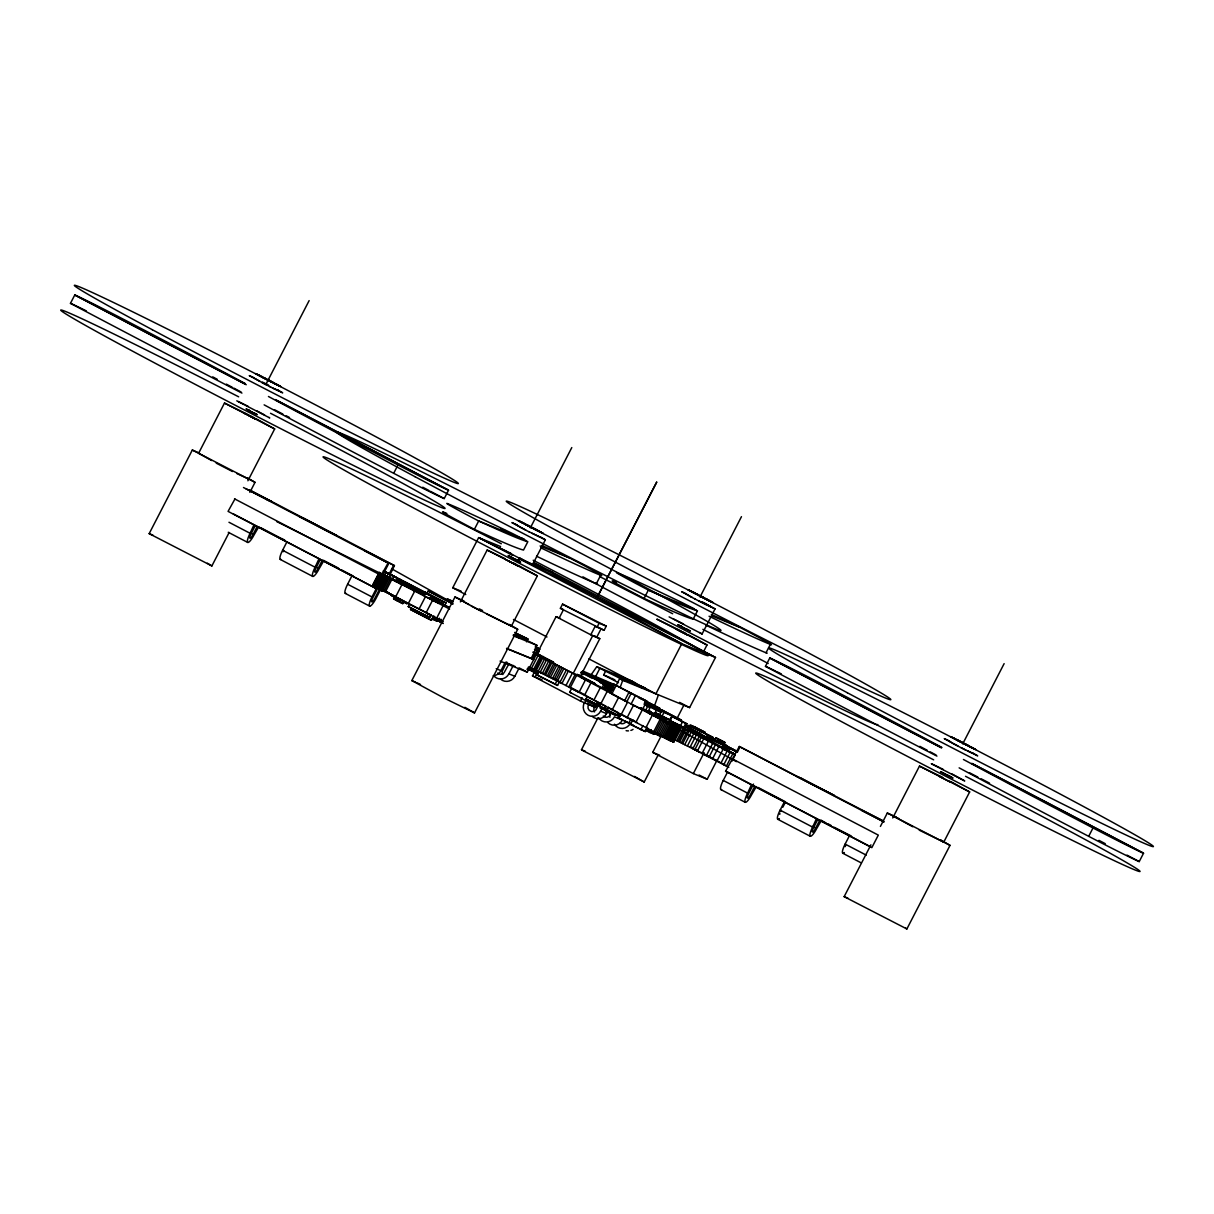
<?xml version="1.0" encoding="UTF-8"?>
<svg xmlns="http://www.w3.org/2000/svg" width="1214" height="1214" viewBox="0 0 1214 1214"><rect width="100%" height="100%" fill="white"/><g stroke="black" fill="none" stroke-linecap="round" stroke-linejoin="round"><path stroke-width="1.5" d="M506.557 648.549L533.765 659.627L532.142 658.777L536.983 645.378L514.736 634.452M620.308 687.003L622.736 680.295L619.626 678.672L616.302 685.106M654.209 706.563L658.443 694.848M588.547 704.56L588.031 706.002A4.659 4.537 -67.8 0 0 595.816 710.069L599.048 704.211M594.511 706.988L593.98 708.43A4.659 4.537 -67.8 0 0 594.557 711.92M389.846 575.133L394.413 565.603L251.51 490.972M283.09 551.763L283.742 550.397M780.602 811.635L781.255 810.269M241.935 393.093A559.426 11.715 27.3 0 1 70.458 303.348L74.767 294.987A47.058 0.986 27.3 0 1 125.315 320.238A395.794 8.286 27.3 0 1 245.365 383.624M229.143 532.506L211.873 565.952L149.17 533.644L192.328 450.03L199.4 453.141M211.631 460.546L198.595 453.262L224.484 403.078L249.022 415.051M265.972 384.231L309.13 300.617M234.924 499.015L228.065 511.382L376.31 588.593L371.985 596.954A9.409 2.14 -62.4 0 0 369.648 606.12L345.277 593.388M247.899 480.774L274.668 428.937L255.532 418.435M249.856 492.368L255.031 482.337L247.929 478.164M228.262 532.278L247.777 542.461A9.409 2.14 -62.4 0 1 250.099 533.295L253.984 524.752M255.198 525.753L250.585 534.782A4.659 1.062 -62.4 0 0 249.947 538.242A4.659 1.062 -62.4 0 0 252.482 535.556L257.171 526.557M280.935 559.366A9.409 2.14 -62.4 0 1 282.604 550.276L286.914 541.899L376.31 588.593M280.267 559.442L312.772 576.422A9.409 2.14 -62.4 0 1 315.109 567.242L318.994 558.713M320.192 559.715L315.594 568.744A4.659 1.062 -62.4 0 0 314.957 572.204A4.659 1.062 -62.4 0 0 317.491 569.518L322.18 560.519M393.685 473.308L397.995 464.947A47.058 0.986 27.3 0 0 448.543 490.213L444.233 498.575A47.058 0.986 27.3 0 1 393.685 473.308A395.794 8.286 27.3 0 1 264.136 404.854M345.944 593.312A9.409 2.14 -62.4 0 1 347.614 584.222L351.923 575.861M404.216 584.511L379.147 572.462L372.744 585.118L443.125 621.568M372.971 585.269L379.299 572.507M372.835 585.057L379.587 572.613M373.32 585.497L379.785 572.947L379.147 572.462M373.791 585.77L379.785 572.947M374.382 586.119L380.255 573.236M375.065 586.499L381.545 573.964L380.862 573.569M375.885 586.954L382.364 574.419L381.545 573.964M383.017 574.586L388.829 563.326L364.443 550.595L394.413 565.603M376.795 587.455L383.275 574.92L382.364 574.419M385.991 572.431L372.47 598.441A4.659 1.062 -62.4 0 0 371.833 601.901A4.659 1.062 -62.4 0 0 374.367 599.215L379.845 588.684M378.905 588.593L385.384 576.058L383.275 574.92M380.073 589.23L388.343 573.661L424.991 593.085M389.497 573.342L393.639 565.299M381.333 589.898L387.812 577.348L385.384 576.058M382.638 590.581L389.102 578.046L387.812 577.348M389.284 578.137L390.908 574.996M384.003 591.309L390.468 578.759L389.102 578.046M385.354 592.007L391.834 579.473L390.468 578.759M392.061 579.594L393.685 576.453M395.855 581.582L397.479 578.456M399.436 598.912L398.996 599.746L391.196 595.376L391.621 594.541L407.312 602.857L406.887 603.692L394.444 597.136L393.579 598.806L402.775 603.616L403.64 601.932M413.792 590.308L398.101 582.007L398.526 581.172L403.26 583.524M399.952 583.737L401.561 580.611M401.773 582.917L402.638 581.248L408.359 584.101L411.834 586.043L410.969 587.728L414.232 589.473L398.526 581.172M395.476 597.167L401.955 584.617L449.605 609.033M397.054 600.748L397.919 599.079M402.638 581.248L406.113 583.19L405.248 584.86L410.969 587.728M406.341 585.543L406.629 586.741M413.579 590.945L415.203 587.819M408.238 603.677L414.718 591.127M408.329 606.605L409.634 604.102L430.727 614.83L429.422 617.349L408.329 606.605L429.422 617.349M423.64 594.632L424.93 592.129L446.024 602.857L444.734 605.361L429.832 597.865M425.37 593.236L424.081 595.755L434.4 601.142L438.937 602.994L440.227 600.475L425.37 593.236L440.227 600.475M426.721 593.843L428.163 591.051L452.792 603.737M418.997 609.17L425.477 596.635M426.084 612.812L432.563 600.262M434.4 601.142L435.689 598.639M426.903 616.317L428.208 613.814M474.386 529.334L478.695 520.973L524.327 539.562L512.278 533.432A395.794 8.286 27.3 0 0 447.996 503.795A47.058 0.986 27.3 0 0 478.695 520.973A559.426 11.715 27.3 0 0 527.847 541.687L523.522 550.048A559.426 11.715 27.3 0 1 474.386 529.334A47.058 0.986 27.3 0 1 443.671 512.156A395.794 8.286 27.3 0 1 446.828 513.461M433.641 616.014L431.486 620.202L410.393 609.474L428.967 619.17L431.122 614.997M434.673 616.424L433.368 618.943L437.905 620.794L439.195 618.275M442.215 604.329L443.505 601.825L446.024 602.857M436.63 618.23L443.095 605.68M465.751 594.557L452.746 587.773L478.65 537.605L500.563 546.528M433.489 618.472L438.391 620.991L439.696 618.487M443.216 623.51L440.121 621.887L441.41 619.383M509.303 624.421L517.695 629.292L474.537 712.922L443.884 697.959L411.819 680.599L454.992 596.985L463.672 600.869M460.394 601.886L487.148 550.048L505.206 558.698M530.366 527.847L571.794 447.571M517.543 562.158L519.273 558.819L552.992 572.553M507.012 551.414L498.969 547.666L532.415 564.905L545.359 539.805L540.2 536.831M486.905 614.102L511.428 626.06L537.332 575.891L518.196 565.39M493.157 675.743A9.409 9.166 -67.8 0 0 500.957 670.629L505.282 662.267L514.964 666.41M506.754 661.979L502.277 671.084A4.659 4.537 -67.8 0 0 502.854 674.574M508.939 663.8L504.113 672.723A4.659 4.537 -67.8 0 1 497.664 673.072M494.493 676.593A9.409 9.166 -67.8 0 0 508.894 673.861L513.219 665.5M526.527 641.842L527.969 639.05L514.63 632.433M500.456 679.021A9.409 9.166 -67.8 0 0 514.842 676.274L519.167 667.912L527.286 672.161L536.057 654.877L572.416 672.996L565.952 685.546L673.74 742.194L681.585 727.353L735.244 754.85L732.012 761.132M531.14 658.443L533.568 653.739L536.057 654.877M532.506 659.065L534.934 654.361M536.816 651.341L538.257 648.564L539.76 649.171L538.318 651.964M612.175 709.917L618.639 697.367L536.649 654.3L556.073 616.666L560.352 618.412M560.382 608.305L562.537 604.132L606.256 626.136L604.102 630.324L560.382 608.305L563.235 609.474M528.454 666.896L531.474 668.277L537.939 655.742M559.093 618.184L563.417 609.823M531.459 668.277L533.674 669.324L540.154 656.774M533.674 669.324L535.071 669.976L541.535 657.427M597.121 704.15L595.391 707.489L580.429 701.024L532.476 675.879L534.206 672.541M527.741 668.034L535.116 671.873L536.406 669.369M542.719 657.988L536.239 670.538L535.071 669.976M534.949 677.275L536.679 673.922M559.745 681.221L557.575 685.394L536.482 674.665L544.631 658.929M565.952 685.546L542.279 673.497A43.947 0.926 27.3 0 0 536.239 670.538L540.093 672.419L546.573 659.87M548.743 660.947L542.279 673.497L540.093 672.419M544.145 674.423L550.61 661.873M545.496 675.09L551.96 662.541M547.271 675.986L553.751 663.436M536.558 556.209A395.794 8.286 27.3 0 0 596.347 583.676L600.657 575.315A47.058 0.986 27.3 0 0 569.943 558.137A559.426 11.715 27.3 0 0 541.672 545.42M548.774 676.744L555.253 664.195M550.382 677.549L556.862 664.999M552.476 678.611L558.956 666.061M554.161 679.461L560.64 666.911M555.8 680.295L562.279 667.761M555.071 684.377L557.226 680.189L552.582 677.761M557.408 681.13L563.888 668.58M559.927 682.42L566.392 669.87M561.945 683.467L568.425 670.917M599.792 638.685L592.644 635.772L573.22 673.406L580.368 676.319L599.792 638.685L594.799 636.075M596.954 627.41L599.109 623.237L606.256 626.136M568.729 686.987L575.208 674.453M576.665 675.212L570.201 687.761L579.017 692.39L585.482 679.84M597.379 702.982L595.937 705.774L569.669 692.223L571.824 688.034L586.681 695.789M581.385 671.858L607.182 685.151L605.027 689.324L580.853 677.048L583.008 672.875M580.429 701.024L582.159 697.686M584.511 695.288L590.99 682.738M594.875 678.004L599.853 668.353L625.574 681.1L619.626 678.672M585.983 698.976L587.273 696.457L605.847 706.153L604.557 708.673L585.983 698.976L607.076 709.689L604.557 708.673M584.48 703.058L586.21 699.704M618.472 682.693L603.646 674.954L605.816 670.781M616.5 582.553A395.794 8.286 27.3 0 0 613.343 581.248A47.058 0.986 27.3 0 0 644.057 598.426L648.367 590.065L696.335 610.081M593.858 700.205L600.338 687.67M602.007 688.095L604.162 683.922M600.778 703.862L607.243 691.327M646.834 701.1L635.408 695.683L631.083 704.059L642.525 709.462L646.834 701.1L614.041 684.317L609.732 692.678L677.002 728.157L680.219 729.644L670.963 723.165L681.585 727.353M584.344 702.709A9.409 9.166 -67.8 0 0 588.153 715.319A9.409 9.166 -67.8 0 0 600.596 711.207L602.326 707.853M658.018 755.26L644.209 782.013L582.75 750.556L581.491 749.691L597.895 717.914M624.618 700.736L628.928 692.375L631.128 693.422L626.819 701.783L624.618 700.736L611.795 693.907L616.105 685.546M620.308 716.579L606.97 709.962L608.366 707.185M592.159 716.366A9.409 9.166 -67.8 0 0 606.545 713.62L608.275 710.281M617.289 715.35L618.579 712.83L608.275 707.443M624.315 720.615L633.147 725.228L618.305 718.005L620.46 713.817M621.113 714.682L627.592 702.132M627.016 717.823L633.496 705.288M628.624 723.392L630.779 719.204L633.799 720.433M647.487 727.414L645.317 731.587L630.476 724.363L632.631 720.175L637.062 722.482M700.038 596.939L741.466 516.663M635.787 722.527L642.267 709.978M645.529 710.509L647.699 706.336L650.218 707.352L648.064 711.541L640.886 708.081M654.3 714.758L649.475 712.345L649.05 713.179L666.698 722.284L667.123 721.45L662.343 718.779M640.795 729.751L642.95 725.562M645.787 727.899L652.252 715.365M654.574 712.83L653.709 714.5L657.184 716.442L658.049 714.773L654.574 712.83L660.295 715.683L663.77 717.626L662.905 719.31M658.807 716.29L660.962 712.102L656.44 710.251L654.27 714.439L645.423 709.811M653.83 715.865L654.27 715.031L649.475 712.345M645.271 730.13L649.702 732.437L651.144 729.644M669.111 616.879L702.087 633.996L715.031 608.912L702.269 601.901M659.43 717.353L660.295 715.683M653.527 732.088L660.006 719.538M661.827 716.639L663.982 712.451L671.919 715.683L669.764 719.872M654.938 732.816L661.418 720.281M656.395 733.575L662.874 721.04M657.851 734.333L664.331 721.784M665.014 720.964L666.319 718.46L655.985 713.058L670.856 720.297L669.551 722.816L657.548 716.928L658.322 717.277M659.323 735.092L665.803 722.542M703.543 651.675L706.988 644.983L687.852 634.482M660.75 735.821L667.23 723.271M717.171 759.949L707.216 779.251L693.331 773.591L652.692 752.361L660.993 736.291M669.961 720.767L672.116 716.579L676.653 718.43L686.972 723.817L684.817 728.005L669.961 720.752L684.817 728.005M662.176 736.534L668.641 723.999M663.557 737.247L670.037 724.697M664.877 737.915L671.357 725.365M672.647 726.018L666.167 738.552L667.381 739.159L673.846 726.609M677.017 718.46L683.922 705.076M673.3 727.353L674.923 724.227M668.519 739.721L676.289 724.834M675.47 728.324L677.093 725.198M669.567 740.237L676.046 727.687M678.307 725.76L670.538 740.707L671.388 741.117L679.248 726.215M672.161 741.481L678.626 728.931M622.736 680.295L689.613 707.61L715.501 657.442L533.492 562.37M680.28 726.154L682.45 721.966L686.972 723.817M678.717 729.872L680.326 726.731M672.799 741.769L679.279 729.235M673.33 742.012L679.81 729.462M673.861 739.28L676.759 740.707L683.239 728.157M676.759 740.707L678.156 741.39L684.635 728.855M678.156 741.39L679.521 742.073L685.986 729.523M688.869 725.411L709.962 736.139L708.673 738.658L706.153 737.626L687.579 727.93L688.869 725.411L712.937 737.353L711.647 739.872L709.128 738.84L710.418 736.337M679.521 742.073L681.251 742.938L687.716 730.388M681.251 742.938L682.647 743.636L689.112 731.086M682.647 743.636L684.711 744.668L691.176 732.133M684.711 744.668L687.382 746.018L693.847 733.484M687.382 746.018L689.992 747.338L696.457 734.804M689.992 747.338L692.83 748.795L699.294 736.245M692.83 748.795L694.803 749.797L701.267 737.262M694.803 749.797L697.352 751.102L703.817 738.567M706.153 737.626L707.443 735.123M697.352 751.102L702.026 753.515L708.49 740.98M693.331 773.591L704.12 752.68M728.779 767.4L706.305 755.73L712.785 743.18M714.985 739.432L715.85 737.763L721.571 740.616L725.046 742.558L724.181 744.228L727.429 745.988L727.004 746.822L711.267 738.522L719.189 742.452M709.022 757.141L715.501 744.592M715.85 737.763L719.325 739.705L718.46 741.375L724.181 744.228M719.113 742.877L719.538 742.042L711.738 737.672L714.879 739.25M706.229 625.301A395.794 8.286 27.3 0 0 766.004 652.768L770.329 644.406A47.058 0.986 27.3 0 0 739.614 627.228A559.426 11.715 27.3 0 0 711.343 614.512M712.481 758.932L718.961 746.382M723.726 745.502L721.86 748.522L723.726 745.502L736.928 752.043M722.254 748.704L723.878 745.563M722.451 748.795L724.06 745.654M722.664 748.901L724.288 745.76M936.935 756.11A559.426 11.715 27.3 0 1 765.457 666.349L769.767 657.988A47.058 0.986 27.3 0 1 820.315 683.254A395.794 8.286 27.3 0 1 941.806 747.399M722.922 749.023L724.53 745.882M716.867 761.193L724.788 746.003M723.468 749.296L725.092 746.155M723.756 749.433L725.38 746.307M724.09 749.599L725.699 746.458M724.424 749.782L726.048 746.64M724.758 749.948L726.367 746.807M725.107 750.115L726.731 746.989M725.486 750.313L727.095 747.171M725.851 750.51L727.474 747.369M726.2 750.677L727.808 747.551M726.564 750.874L728.188 747.733M726.913 751.056L728.537 747.915M720.858 763.272L727.323 750.722M728.552 751.906L730.175 748.78M723.756 764.774L730.221 752.24M726.382 766.155L732.861 753.606M732.042 758.72L878.314 835.111L871.834 847.645L725.577 771.254L739.311 746.489L883.519 821.089M740.085 746.807L737.596 751.633L724.986 745.153M721.571 789.525A9.409 2.14 -62.4 0 1 723.241 780.42L727.565 772.058L870.575 846.765M720.919 789.601L745.29 802.333A9.409 2.14 -62.4 0 1 747.627 793.152L751.512 784.623M753.499 784.092L748.097 794.654A4.659 1.062 -62.4 0 0 747.46 798.114A4.659 1.062 -62.4 0 0 749.994 795.428L754.698 786.429M779.358 818.585A9.409 2.14 -62.4 0 1 780.116 810.133L784.441 801.771M782.833 807.204L785.215 802.591M777.795 819.298L810.299 836.279A9.409 2.14 -62.4 0 1 812.621 827.113L816.506 818.57M817.72 819.571L813.107 828.601A4.659 1.062 -62.4 0 0 812.47 832.06A4.659 1.062 -62.4 0 0 815.004 829.374L819.693 820.376M844.367 852.547A9.409 2.14 -62.4 0 1 845.126 844.094L849.436 835.733M940.349 839.769L950.031 845.354L906.873 928.968L844.155 896.66L870.924 844.807M880.408 826.415L887.313 813.031L896.008 816.931M892.73 817.948L919.484 766.095L942.398 777.248M962.702 743.909L1004.13 663.633M919.241 830.148L943.764 842.121L969.652 791.953L950.516 781.452M1088.685 836.325L1092.995 827.963A47.058 0.986 27.3 0 0 1143.542 853.23L1139.233 861.591A47.058 0.986 27.3 0 1 1088.685 836.325A395.794 8.286 27.3 0 1 959.136 767.855M381.196 575.406L388.055 563.023L388.829 563.326M610.566 714.454L609.701 715.714A4.659 4.537 -67.8 0 1 603.252 716.078M590.657 675.485L596.742 666.714L632.448 681.266M253.787 377.873L259.948 381.424M236.776 400.832L269.751 417.935L269.083 417.479M253.362 412.745L254.409 413.17M274.668 428.937L224.484 403.078M545.359 539.805L528.925 531.671M686.122 593.919L689.643 596.059M255.031 482.337L192.328 450.03M715.031 608.912L698.596 600.763M537.332 575.891L487.148 550.048M685.698 628.791L686.745 629.216M706.988 644.983L656.82 619.14L681.342 631.113M387.023 592.599L392.456 595.133L390.984 594.405M517.695 629.292L471.275 606.09M149.17 533.644L153.01 535.207M969.652 791.953L919.484 766.095M411.819 680.599L415.674 682.177M950.031 845.354L887.313 813.031M581.491 749.691L585.345 751.269M844.155 896.66L848.009 898.223M684.817 725.805L690.174 728.491M613.465 686.107L610.657 685.257L613.738 687.412M540.124 545.981L569.943 558.137M711.541 615.802L739.614 627.228M266.943 499.667L271.769 501.64L249.007 489.758M452.746 587.773L461.183 591.203M392.592 575.557L391.561 575.133L392.456 575.633M399.801 579.473L401.121 580.004M451.745 600.748L447.207 598.897L453.11 601.977M258.81 526.724L254.075 534.904A9.409 2.14 -62.4 0 1 247.777 542.461M416.144 591.203L416.478 591.476M419.543 592.584L419.877 592.857M433.307 600.065L433.626 600.338M437.844 602.007L438.907 602.432M441.183 603.388L442.245 603.813M433.079 600.369L430.059 598.821M434.582 600.976L428.77 597.865M436.706 601.841L434.551 600.824M527.969 639.05L516.056 633.359M635.559 682.89L629.611 680.462L649.369 690.781M286.914 541.899L233.285 513.901M639.49 685.622L645.438 688.05M513.628 635.514L519.987 638.094L513.401 634.649M513.188 635.681L536.983 645.378M323.819 560.671L319.07 568.865A9.409 2.14 -62.4 0 1 312.772 576.422M603.646 674.954L610.005 677.533M536.087 652.737L537.605 653.36M616.879 685.622L582.538 670.917M583.782 672.526L585.376 673.163M604.011 680.751L604.709 681.175M535.268 653.238L533.811 652.571M600.687 679.719L607.622 683.163M602.963 680.644L609.413 683.892M533.341 652.54L543.69 656.744M581.627 672.207L614.405 685.546M536.649 654.3L553.766 662.419M581.263 672.313L585.801 674.165M541.414 657.169L543.007 657.821M548.167 660.234L549.684 660.856M551.717 661.751L553.296 662.404M607.592 684.772L606.014 684.135L610.703 686.396M599.579 682.116L607.182 685.151M580.338 675.91L576.938 674.362L595.513 684.059M580.853 677.048L595.27 684.226M586.195 679.582L584.905 679.051L585.846 679.582M592.993 682.693L594.587 683.345L593.737 682.936M607.243 688.338L612.099 690.311M589.913 681.524L587.075 680.219M592.963 683.3L594.541 683.937L592.235 682.784M653.223 707.641L646.106 704.864L656.44 710.251M506.633 648.382L532.142 658.777M438.391 620.991L440.91 622.023L434.718 618.776M440.121 621.887L442.64 622.919M608.426 690.584L607.349 690.144L611.826 692.481M433.246 619.565L436.812 621.022L431.926 618.472M428.967 619.17L431.486 620.202M691.843 726.625L712.937 737.353M643.071 709.173L644.649 709.826L642.343 708.657M647.881 710.888L652.525 713.316M663.405 717.277L670.856 720.297M641.25 708.521L642.843 709.173M646.834 711.434L648.413 712.087M687.579 727.93L693.953 730.691M674.438 723.058C667.563 719.28 685.03 728.446 675.986 723.878M697.443 733.028L699.036 733.681L696.73 732.528M700.417 734.242L702.011 734.895L699.689 733.742M712.163 739.205L710.873 738.582M713.741 740.206L710.843 738.749M723.483 745.396L693.558 731.89L734.349 753.909M535.116 671.873L538.136 673.102M724.121 748.901L725.441 749.448M526.891 669.157L529.41 670.189M732.664 753.363L733.696 753.788L732.801 753.287M536.482 674.665L557.575 685.394M500.077 661.084L527.286 672.161M532.476 675.879L541.99 679.764M569.669 692.223L571.172 692.83M606.97 709.962L620.339 716.427M594.435 705.152L595.937 705.774M619.535 716.154L615.012 714.318L619.428 716.624M605.619 711.51L610.369 713.453L609.853 714.879A4.659 4.537 -67.8 0 0 609.929 717.292M646.941 729.295L649.96 730.524L647.016 728.977M618.305 718.005L622.843 719.841M496.207 668.686L500.957 670.629M508.894 673.861L514.842 676.274M600.596 711.207L606.545 713.62M696.76 750.556L700.508 752.346M702.587 753.606L709.978 757.233L707.99 756.428M630.476 724.363L645.317 731.587M649.702 732.437L654.225 734.273L646.865 730.433M725.577 771.254L727.565 772.058M756.337 786.581L751.587 794.775A9.409 2.14 -62.4 0 1 745.29 802.333M821.332 820.543L816.597 828.722A9.409 2.14 -62.4 0 1 810.299 836.279M652.692 752.361L659.642 755.199M445.037 599.261L447.389 600.338M258.597 374.989L257.262 374.458L258.84 375.414M710.008 601.173L711.343 601.704L709.765 600.748M540.336 532.066L541.672 532.612L540.093 531.656M517.634 525.359L516.102 524.736L519.971 526.967M972.672 748.128L974.007 748.674L970.639 746.731M949.97 741.42L948.422 740.783L952.307 743.014M676.41 629.14C674.893 628.898 694.196 638.503 684.924 633.48M511.64 557.332L514.539 559.032M506.739 560.049L505.965 559.745L518.515 566.194L508.985 561.141M943.976 773.379L953.005 778.068L948.21 775.442M464.34 601.476L461.259 600.217L468.999 604.678M394.489 580.565L396.508 581.506L392.41 579.275M380.346 588.972L379.572 588.669L383.836 590.96M424.839 594.132L411.197 587.819M435.523 600.399L436.676 600.9L435.659 600.308M590.884 676.122L594.374 677.973L592.447 677.048M664.286 720.767L663.36 720.281L664.104 720.676M611.795 693.907L613.996 694.954M649.991 713.483L650.765 713.938M435.28 600.596L437.966 601.871M533.993 653.299L538.333 655.56M702.314 735.517L704.985 736.777M681.782 726.518L680.872 726.078M260.282 375.794L255.593 373.593L260.615 376.386M275.988 384.307L279.008 385.657L275.654 383.715M253.893 377.691L249.249 375.612L270.661 387.084M275.047 389.148L278.522 390.696L276.701 389.588M692.602 591.855L689.598 590.505L691.176 591.461M708.323 600.369L713.013 602.569L705.698 598.548M686.214 593.752L681.585 591.673L692.284 597.47M707.383 605.194L710.858 606.757L704.332 603.1M522.946 522.764L519.926 521.413L523.28 523.34M538.652 531.262L543.341 533.477L538.318 530.685M516.542 524.645L511.913 522.581L525.662 529.987M955.266 738.81L952.262 737.459L953.84 738.431M948.878 740.707L944.249 738.628L957.998 746.033M238.354 401.546L244.348 404.459M249.462 410.605L248.688 410.241L250.221 411.121M681.798 626.652L681.024 626.287L682.556 627.183M899.255 818.767L893.595 816.263L912.731 826.764M382.835 590.262L381.666 589.746L382.956 590.49M417.297 682.951L420.514 684.499M400.18 579.624L398.253 578.653M613.1 685.394L611.644 684.666M418.481 592.508L419.543 592.978L413.048 589.579M590.277 675.879L592.189 676.805M607.106 686.456L607.865 686.805L606.924 686.274M700.053 733.028L699.203 732.603M583.524 677.64L581.976 676.866M725.062 749.281L727.004 750.252M381.849 589.412L388.601 592.69M373.108 585.163L380.164 588.593M396.857 581.567L398.602 582.583L393.503 580.064M259.068 375.141L262.482 376.901M273.787 383.214L280.677 386.522L273.362 382.501M694.818 592.948L687.928 589.64L692.951 592.447M709.537 601.021L697.489 594.89M272.497 387.873L282.695 392.85L277.536 389.876M525.146 523.856L518.257 520.548L525.571 524.569M539.866 531.914L533.841 528.864M968.772 746.231L975.677 749.524L965.707 744.121M972.202 747.976L966.177 744.91M967.482 750.889L973.021 753.363M673.269 618.837L676.668 620.521M246.321 414.186L243.301 412.775L255.851 419.24L247.823 414.945M677.382 629.611L678.656 630.248M939.333 767.476L931.305 763.712L964.751 780.951L951.988 773.955M511.14 556.968L508.12 555.557L513.659 558.486M516.026 559.7L517.528 560.398L516.557 559.851M943.475 773.014L940.455 771.618L945.979 774.547M236.715 473.475L248.764 479.105L247.762 478.422M389.527 573.949L383.928 571.172L425.279 592.72M390.149 578.137L388.146 577.196L389.436 577.94M730.828 748.385L728.81 747.445L730.1 748.188M735.168 750.813L737.171 751.754L735.001 750.54M737.535 752.058L731.511 748.992M663.982 721.162L662.085 720.251L665.151 721.966M668.322 723.59L670.325 724.53L669.035 723.787M381.317 589.443L382.592 590.065M388.025 593.115C393.989 596.044 382.714 590.156 387.539 592.569M710.053 739.098L707.231 737.793M587.47 679.703L590.247 681.084M389.982 593.798L388.45 593.145M606.014 681.615L606.196 681.691M404.429 581.749L408.799 584.116L404.945 582.234M536.027 647.578L539.107 649.111M597.334 678.125L595.983 677.473L603.919 681.555M406.113 583.19L411.834 586.043M719.325 739.705L725.046 742.558M432.958 598.927L433.717 599.306M719.538 742.042L727.429 745.988M603.995 684.757L605.073 685.303M398.101 582.007L404.399 585.148M420.15 593.221L414.035 589.974L422.958 594.359L416.448 590.96M276.61 521.519L403.625 584.996M410.271 588.32L423.929 595.148M428.891 597.622L449.301 607.819M603.146 684.711L613.298 689.78M684.484 725.35L692.936 729.584M708.05 737.126L720.6 743.454M723.392 744.804L736.928 751.557M696.305 731.996L697.367 732.497L695.607 731.632M676.744 723.832L675.363 723.195M658.049 714.773L663.77 717.626M650.385 711.95L653.162 713.362M720.828 747.156L716.457 744.804L718.309 745.866M654.27 715.031L667.123 721.45M661.114 718.809L660.037 718.263M664.726 720.524L666.167 721.192L662.389 719.265L663.087 719.69M652.267 714.788L648.853 713.088M656.425 716.837L661.676 719.492M666.152 722.376L667.928 723.271M396.371 597.303L388.252 592.948M391.196 595.376L395.916 597.743M393.579 598.806L402.775 603.616M432.488 599.109L433.55 599.61L432.624 599.094M652.707 713.574L651.63 713.028M693.953 592.462L697.413 594.253M706.988 599.746L700.751 596.59M261.617 376.416L265.092 378.207M271.177 381.909L274.652 383.7M706.988 605.149L694.347 598.669M269.493 386.371L274.668 389.102M956.617 739.417L969.151 745.882M524.281 523.371L527.756 525.161M537.316 530.655L527.817 525.799M532.157 533.325L540.685 537.316M678.004 621.189L683.543 623.996M245.668 405.127L248.339 406.478M682.314 626.819L677.791 624.649L685.819 628.943M684.939 628.412L690.341 631.113L687.078 629.292M249.978 410.757C235.744 403.716 265.714 419.316 254.743 413.246M940.668 768.143L943.339 769.494M508.332 552.097L511.003 553.432M515.282 559.32L520.669 562.021L515.889 559.396M942.808 777.962C929.651 771.376 955.236 784.957 948.908 781.133M731.83 748.886L726.731 746.367L730.995 748.659M714.818 740.646L711.92 739.174L712.967 739.736M606.772 686.805L611.932 689.415M691.145 729.144L692.481 729.796L691.252 729.053M391.151 578.638L386.052 576.119L390.316 578.41M664.969 721.662L659.87 719.143L666.289 722.618M667.321 723.089L672.419 725.608L667.139 722.785M383.685 590.672L384.671 591.188M658.504 734.212L655.606 732.801L658.686 734.516M660.841 735.623L663.861 737.08L662.571 736.337M500.638 548.728L478.65 537.605L512.763 555.42M509.091 553.007L512.475 554.722M519.243 558.137L715.501 657.442L681.782 643.708L519.273 558.819M413.352 589.822L415.765 591.036M429.301 598.077L432.928 599.913M693.998 608.654L681.949 602.539A395.794 8.286 27.3 0 0 617.653 572.887A47.058 0.986 27.3 0 0 648.367 590.065A559.426 11.715 27.3 0 0 697.504 610.779L693.194 619.14A559.426 11.715 27.3 0 1 644.057 598.426M708.794 737.535L710.053 738.173M396.022 581.157L389.315 577.94M391.925 594.966L395.536 596.833M611.401 684.21L609.58 683.33L610.445 683.816M605.498 682.162L607.243 682.966M587.015 674.119L588.79 674.984L584.541 672.829M391.743 575.208L396.204 577.469L394.004 576.438M712.132 738.598L718.506 741.845M692.633 730.433L694.393 731.298L693.467 730.767M605.133 686.623L607.713 687.943L604.466 686.244L611.249 689.856M678.732 725.137L680.265 725.835M673.33 722.406L675.333 723.438M391.834 579.473L401.955 584.617M732.634 753.257L733.499 753.712M538.303 654.376L533.948 652.343M731.253 752.468L729.053 751.451L729.933 751.936M731.875 752.953L732.755 753.393M696.942 593.98L703.437 597.318M264.622 377.918L274.167 382.865M271.648 382.182L265.153 378.844M262.452 382.107L265.699 383.761M962.884 742.649L950.592 736.61L955.615 739.402M966.648 745.199L960.153 741.86M527.286 524.873L533.765 528.227M961.245 747.733L977.695 755.867L972.535 752.892M965.661 750.1L952.929 743.484M680.144 630.992L683.391 632.676M253.498 412.897L250.251 411.227M946.799 774.957L949.864 776.459L948.893 775.898M514.463 558.91L516.162 559.851M232.481 471.518L216.244 463.156M479.302 608.867L482.55 610.536M731.238 748.537L732.907 749.433M425.962 592.675L385.248 571.718M733.135 749.842L734.758 750.662M390.559 578.289L393.806 579.958M394.08 580.413L390.832 578.744M395.567 581.051L402.775 584.738M664.392 721.313L669.157 723.787M666.243 722.542L667.912 723.438M384.094 590.823L385.764 591.734M385.946 592.053L387.615 592.963M659.581 734.758L653.405 731.693L657.669 733.984M659.763 735.077L665.94 738.158L661.691 735.851M604.572 681.297L612.691 685.531M685.166 724.788L689.673 727.095M605.194 686.335L608.335 687.943M649.611 713.195L646.273 711.51L648.185 712.557M677.442 724.181L678.747 724.864M702.026 753.515L706.305 755.73M267.854 379.572L271.117 381.272M265.608 383.594L268.491 385.096M262.012 382.622L266.352 384.868M529.016 531.838L520.594 527.437M682.572 627.274L684.21 628.124M682.981 631.948L686.229 633.647M250.645 415.901L253.893 417.586M513.31 562.856L516.557 564.556M732.861 749.357L734.485 750.206M690.022 728.567L687.245 727.08M385.703 591.658L387.721 592.781M384.368 591.294L385.991 592.129M659.536 734.682L661.16 735.517M658.185 734.318L659.809 735.153M244.97 383.882L74.767 294.987A559.426 11.715 27.3 0 0 246.245 384.732M276.671 400.438L448.543 490.213A559.426 11.715 27.3 0 0 275.381 399.588M941.639 747.763L769.767 657.988A559.426 11.715 27.3 0 0 941.245 747.748M971.67 763.454L1143.542 853.23A559.426 11.715 27.3 0 0 972.065 763.469M562.537 604.132L599.109 623.237M600.778 628.579L604.102 630.324M556.073 616.666L592.644 635.772M679.552 702.36L689.613 707.61M513.476 619.489L546.983 636.986M588.866 658.868L655.879 693.877L681.782 643.708L533.963 563.099M596.742 666.714L599.853 668.353M611.583 678.186L614.876 679.901M883.033 820.922L861.955 810.466L883.883 821.635M245.805 488.635L269.356 500.654M243.483 487.512L388.055 563.023M739.311 746.489L883.898 822.015M611.325 683.725L614.572 685.424M609.352 682.921L614.223 685.47M645.924 702.117L671.919 715.683M605.71 681.449L606.499 681.858M608.442 682.875L613.859 685.698M604.678 681.024L611.674 684.817M644.497 702.269L663.982 712.451M672.116 716.579L682.45 721.966M600.126 679.491L605.543 682.314M645.362 703.194L656.197 708.855L645.484 703.604M644.513 703.392L650.704 706.624M650.643 706.715L660.962 712.102M535.48 646.941L539.76 649.171L535.647 646.895M428.163 591.051L452.928 603.995M535.237 647.016L538.712 648.974M594.648 678.019L590.672 676.107M582.826 672.101L613.024 687.868M644.027 704.12L650.218 707.352M693.437 729.887L697.853 732.209M644.604 704.712L647.699 706.336M693.073 730.16L711.647 739.872M581.825 672.268L612.008 688.034M690.098 728.946L704.833 736.534M583.373 673.664L591.628 677.989M599.883 682.298L613.085 689.188M580.747 672.875L583.843 674.498M534.63 649.126L539.062 651.432M424.93 592.129L443.505 601.825M605.407 686.259L612.008 689.704M534.524 649.596L538.94 651.903M720.297 746.671L722.436 747.809M666.532 718.734L735.214 754.607M383.26 571.005L388.343 573.661M649.293 710.706L650.522 711.343M648.488 710.888L652.92 713.21M437.556 601.279L449.119 607.303M579.457 675.379L594.936 683.467M430.803 598.077L444.734 605.361M534.813 652.404L540.716 655.484M544.418 657.381L552.749 661.736M641.872 708.308L648.064 711.541M662.176 718.961L669.551 722.816M538.621 654.437L535.753 653.011L536.694 653.527M577.045 674.574L580.368 676.319M601.674 687.579L605.027 689.324M532.992 652.055L537.65 654.407M642.085 708.855L645.939 710.782M647.669 711.768L651.523 713.695M428.603 597.591L438.937 602.994M545.83 658.929L552.021 662.161M535.071 653.8L538.151 655.423M234.53 498.848L379.512 574.526M694.454 749.341L699.097 751.769M540.898 672.283L543.993 673.891M555.739 680.022L561.93 683.27M621.932 714.591L630.779 719.204M657.032 733.833L670.963 741.101L656.061 733.605M656.091 733.954L661.129 736.595L646.47 729.842M260.433 527.574L279.948 537.756M281.39 538.333L284.744 540.093M323.41 560.276L338.539 568.182M341.695 570.003L353.077 575.952M378.889 589.26L382.258 591.021L380.27 590.201L375.961 598.563A9.409 2.14 -62.4 0 1 369.648 606.12M757.961 787.431L785.579 801.862M820.937 820.148L826.218 823.092M827.66 823.653L831.013 825.414M834.337 827.326L851.196 835.96M529.334 668.337L538.181 672.951M596.028 703.376L600.444 705.683M529.608 669.673L537.347 673.709M528.636 669.445L537.923 674.301M587.364 703.179L595.391 707.489M249.963 532.536L253.225 534.236M314.972 566.483L318.22 568.182M812.485 826.355L815.747 828.054M228.976 522.263L250.099 533.295M282.604 550.276L315.109 567.242M347.614 584.222L371.985 596.954M723.241 780.42L747.627 793.152M780.116 810.133L812.621 827.113M845.126 844.094L866.25 855.126M699.082 775.002L707.216 779.251M842.789 853.26L860.665 862.593M721.298 762.999L725.092 765.002M703.043 597.151L709.143 600.338M694.438 593.297L697.883 595.057M690.265 596.529L695.334 599.079M957.102 740.252L960.547 742.012M262.103 377.235L265.562 379.011M533.371 528.06L536.831 529.835M524.767 524.19L528.211 525.966M256.989 410.939L264.591 414.96M519.653 557.894L532.415 564.905M480.395 610.718L454.992 596.985M733.984 750.009L737.338 751.709M729.978 748.188L732.012 749.19M719.932 762.286L701.419 752.498M660.659 735.32L662.692 736.321M382.835 590.49L384.853 591.491M679.673 725.35L681.858 726.518M661.873 719.128L663.815 720.16M676.896 724.242L678.049 724.864M414.627 590.216L418.982 592.523M614.041 684.317L635.408 695.683M605.513 681.676L610.445 684.317M604.951 686.229L607.577 687.64M651.008 712.709L647.35 710.676M404.171 581.825L402.82 581.096M534.63 652.616L535.48 653.071M691.798 591.871L695.243 593.661M954.462 738.84L957.907 740.631M259.462 375.824L262.907 377.615M536.027 529.456L539.471 531.246M394.338 580.292L398.344 582.417L391.591 578.82L393.412 579.958M388.859 593.297L391.212 594.572M604.739 681.767L603.859 681.266M658.489 717.459L657.715 717.034M585.558 678.823L584.784 678.398M695.668 749.402L697.61 750.449M634.527 776.429L644.209 782.013M464.856 707.337L469.985 710.16M607.607 687.154L611.112 689.082M691.57 747.141L692.435 747.627M731.905 748.992L732.998 749.599M661.903 719.614L666.698 722.284M392.137 569.062L448.497 600.596M603.904 687.549L610.642 691.312M640.309 707.914L651.994 714.454M656.759 717.064L736.367 761.664M403.761 601.947L406.887 603.692M699.659 632.524L702.087 633.996M940.122 839.906L943.764 842.121M471.093 710.797L474.537 712.922M207.321 563.19L211.873 565.952M694.666 731.147L696.092 731.981M691.692 729.948L693.118 730.767M581.051 676.38L582.477 677.2M430.864 598.274L432.275 599.094M521.974 538.136L526.664 540.974M673.74 742.194L668.17 738.704M510.426 625.377L511.428 626.06M905.629 928.118L906.873 928.968M533.204 560.231A216.471 4.537 27.3 0 1 678.732 643.101A216.471 4.537 27.3 0 1 350.983 473.961A216.471 4.537 27.3 0 1 501.336 543.781M600.657 575.315A395.794 8.286 27.3 0 1 540.867 547.848M595.862 582.857A47.058 0.986 27.3 0 1 596.347 583.676M1092.995 827.963A395.794 8.286 27.3 0 1 963.446 759.494M969.44 772.711A559.426 11.715 27.3 0 1 977.831 777.066M981.2 778.811A559.426 11.715 27.3 0 1 989.577 783.167M1098.974 840.361A559.426 11.715 27.3 0 1 1105.271 843.669M1127.017 855.126A559.426 11.715 27.3 0 1 1139.233 861.591M965.525 776.292A216.471 4.537 27.3 0 1 1111.068 859.148A216.471 4.537 27.3 0 1 783.318 690.007A216.471 4.537 27.3 0 1 933.672 759.843M765.457 666.349A47.058 0.986 27.3 0 1 775.852 671.221M777.142 671.843A47.058 0.986 27.3 0 1 781.346 673.922M919.863 746.352A395.794 8.286 27.3 0 1 927.284 750.313M930.228 751.891A395.794 8.286 27.3 0 1 936.04 755.002M845.187 846.628A4.659 1.062 -62.4 0 1 845.612 845.581M779.767 814.336A4.659 1.062 -62.4 0 1 779.904 813.592M770.329 644.406A395.794 8.286 27.3 0 1 709.052 616.226M767.187 653.102A47.058 0.986 27.3 0 1 766.004 652.768M697.367 594.693A216.471 4.537 27.3 0 1 865.931 689.264A216.471 4.537 27.3 0 1 533.325 517.801A216.471 4.537 27.3 0 1 694.013 592.978M877.692 724.47A216.471 4.537 27.3 0 1 780.238 678.763A216.471 4.537 27.3 0 1 582.902 576.847M501.109 528.864A216.471 4.537 27.3 0 1 506.026 531.019M599.655 576.589A216.471 4.537 27.3 0 1 672.677 613.738M702.86 629.322A216.471 4.537 27.3 0 1 768.204 663.497M633.055 729.356A9.409 9.166 -67.8 0 1 630.87 730.418M628.503 730.858A9.409 9.166 -67.8 0 1 626.121 730.676M630.354 723.316A9.409 9.166 -67.8 0 1 614.436 724.197M625.574 722.178A4.659 4.537 -67.8 0 1 620.096 723.225M608.017 722.816A9.409 9.166 -67.8 0 0 622.418 720.084L614.481 716.852A9.409 9.166 -67.8 0 1 598.563 717.732M70.458 303.348A47.058 0.986 27.3 0 1 86.346 310.905M212.723 376.886A395.794 8.286 27.3 0 1 217.306 379.329M226.365 384.14A395.794 8.286 27.3 0 1 232.299 387.312M233.771 388.085A395.794 8.286 27.3 0 1 241.04 391.985M270.54 413.276A216.471 4.537 27.3 0 1 416.083 496.131A216.471 4.537 27.3 0 1 88.319 326.991A216.471 4.537 27.3 0 1 238.672 396.826M397.995 464.947A395.794 8.286 27.3 0 1 268.446 396.492M274.44 409.695A559.426 11.715 27.3 0 1 282.847 414.05M286.2 415.795A559.426 11.715 27.3 0 1 289.554 417.54M422.745 487.224A559.426 11.715 27.3 0 1 428.937 490.486M430.484 491.306A559.426 11.715 27.3 0 1 444.233 498.575M656.637 482.125L597.076 597.516L656.744 482.186M595.118 626.378L590.793 634.74L596.757 637.168L601.067 628.806L595.118 626.378M396.553 581.142L395.521 580.611L396.553 581.142M304.259 518.606L299.448 516.648L336.764 535.586L304.259 518.606M621.674 677.23L613.738 673.998L641.432 687.564L621.674 677.23M641.387 698.718L638.868 697.701L659.961 708.43L641.387 698.718M607.061 686.183L606.302 685.88L611.31 688.459L607.061 686.183M663.011 710.524L660.492 709.507L681.585 720.236L663.011 710.524M694.848 726.913L690.311 725.077L705.167 732.315L694.848 726.913M728.537 747.718L729.614 748.279L728.537 747.718M801.786 778.478L796.961 776.52L834.291 795.458L801.786 778.478M604.42 709.537L599.883 707.701L614.739 714.925L604.42 709.537M414.976 476.677A216.471 4.537 27.3 0 0 719.887 630.4A216.471 4.537 27.3 0 0 451.062 486.511A216.471 4.537 27.3 0 0 414.976 476.677M847.296 692.724A216.471 4.537 27.3 0 0 1152.223 846.462A216.471 4.537 27.3 0 0 883.397 702.557A216.471 4.537 27.3 0 0 847.296 692.724M152.311 329.707A216.471 4.537 27.3 0 0 457.223 483.445A216.471 4.537 27.3 0 0 188.398 339.556A216.471 4.537 27.3 0 0 152.311 329.707"/></g></svg>
